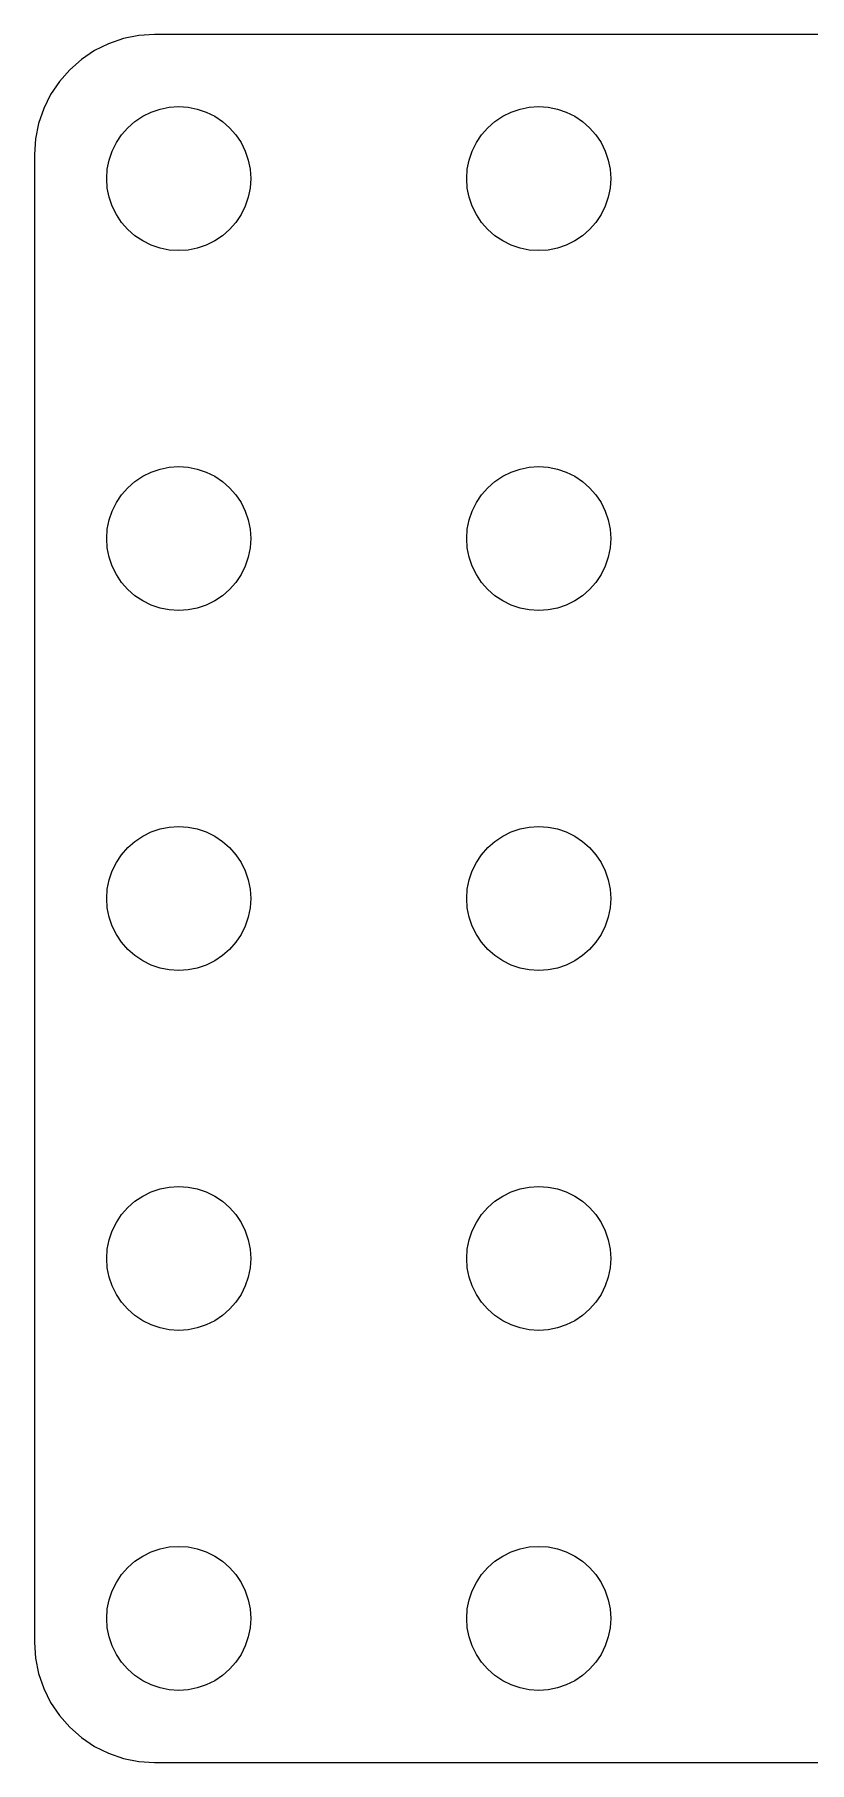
# Model space of a CAD drawing. Header units: metres. Extents: x -36 to 36, y -36 to 36.
# Drawn here: x -36 to -3.7, y -36 to 36 of the extents above; entities that cross this region are included whole.
import ezdxf

# ---------------------------------------------------------------- set-up
doc = ezdxf.new("R2010")
doc.units = ezdxf.units.M

msp = doc.modelspace()

# ---------------------------------------------------------------- linework, layer by layer
for p, q in [((-31.005, 36.005), (-31.6576, 35.9622)), ((31.005, 36.005), (-31.005, 36.005)), ((-33.505, 35.3351), (-34.0488, 34.9718)), ((-32.9184, 35.6244), (-33.505, 35.3351)), ((-32.2991, 35.8346), (-32.9184, 35.6244)), ((-31.6576, 35.9622), (-32.2991, 35.8346)), ((-34.0488, 34.9718), (-34.5405, 34.5405)), ((-34.9718, 34.0488), (-35.3351, 33.505)), ((-34.5405, 34.5405), (-34.9718, 34.0488)), ((-35.3351, 33.505), (-35.6244, 32.9184)), ((-35.6244, 32.9184), (-35.8346, 32.2991)), ((-31.8263, 32.3801), (-31.5, 32.5981)), ((-31.5, 32.5981), (-31.148, 32.7716)), ((-31.148, 32.7716), (-30.7764, 32.8978)), ((-30.7764, 32.8978), (-30.3916, 32.9743)), ((-30.3916, 32.9743), (-30, 33)), ((-30, 33), (-29.6084, 32.9743)), ((-29.6084, 32.9743), (-29.2235, 32.8978)), ((-29.2235, 32.8978), (-28.8519, 32.7716)), ((-28.8519, 32.7716), (-28.5, 32.5981)), ((-28.5, 32.5981), (-28.1737, 32.3801)), ((-16.8263, 32.3801), (-16.5, 32.5981)), ((-16.5, 32.5981), (-16.148, 32.7716)), ((-16.148, 32.7716), (-15.7764, 32.8978)), ((-15.7764, 32.8978), (-15.3916, 32.9743)), ((-15.3916, 32.9743), (-15, 33)), ((-15, 33), (-14.6084, 32.9743)), ((-14.6084, 32.9743), (-14.2235, 32.8978)), ((-14.2235, 32.8978), (-13.8519, 32.7716)), ((-13.8519, 32.7716), (-13.5, 32.5981)), ((-13.5, 32.5981), (-13.1737, 32.3801)), ((-35.8346, 32.2991), (-35.9622, 31.6576)), ((-32.5981, 31.5), (-32.3801, 31.8263)), ((-32.3801, 31.8263), (-32.1213, 32.1213)), ((-32.1213, 32.1213), (-31.8263, 32.3801)), ((-28.1737, 32.3801), (-27.8787, 32.1213)), ((-27.8787, 32.1213), (-27.6199, 31.8263)), ((-27.6199, 31.8263), (-27.4019, 31.5)), ((-17.5981, 31.5), (-17.3801, 31.8263)), ((-17.3801, 31.8263), (-17.1213, 32.1213)), ((-17.1213, 32.1213), (-16.8263, 32.3801)), ((-13.1737, 32.3801), (-12.8787, 32.1213)), ((-12.8787, 32.1213), (-12.6199, 31.8263)), ((-12.6199, 31.8263), (-12.4019, 31.5)), ((-35.9622, 31.6576), (-36.005, 31.005)), ((-36.005, 31.005), (-36.005, -31.005)), ((-32.8978, 30.7764), (-32.7716, 31.148)), ((-32.7716, 31.148), (-32.5981, 31.5)), ((-27.4019, 31.5), (-27.2283, 31.148)), ((-27.2283, 31.148), (-27.1022, 30.7764)), ((-17.8978, 30.7764), (-17.7716, 31.148)), ((-17.7716, 31.148), (-17.5981, 31.5)), ((-12.4019, 31.5), (-12.2283, 31.148)), ((-12.2283, 31.148), (-12.1022, 30.7764)), ((-33, 30), (-32.9743, 30.3916)), ((-32.9743, 30.3916), (-32.8978, 30.7764)), ((-27.1022, 30.7764), (-27.0257, 30.3916)), ((-27.0257, 30.3916), (-27, 30)), ((-18, 30), (-17.9743, 30.3916)), ((-17.9743, 30.3916), (-17.8978, 30.7764)), ((-12.1022, 30.7764), (-12.0257, 30.3916)), ((-12.0257, 30.3916), (-12, 30)), ((-32.9743, 29.6084), (-33, 30)), ((-32.8978, 29.2235), (-32.9743, 29.6084)), ((-27.0257, 29.6084), (-27.1022, 29.2235)), ((-27, 30), (-27.0257, 29.6084)), ((-17.9743, 29.6084), (-18, 30)), ((-17.8978, 29.2235), (-17.9743, 29.6084)), ((-12.0257, 29.6084), (-12.1022, 29.2235)), ((-12, 30), (-12.0257, 29.6084)), ((-32.7716, 28.8519), (-32.8978, 29.2235)), ((-32.5981, 28.5), (-32.7716, 28.8519)), ((-27.2283, 28.8519), (-27.4019, 28.5)), ((-27.1022, 29.2235), (-27.2283, 28.8519)), ((-17.7716, 28.8519), (-17.8978, 29.2235)), ((-17.5981, 28.5), (-17.7716, 28.8519)), ((-12.2283, 28.8519), (-12.4019, 28.5)), ((-12.1022, 29.2235), (-12.2283, 28.8519)), ((-32.3801, 28.1737), (-32.5981, 28.5)), ((-32.1213, 27.8787), (-32.3801, 28.1737)), ((-27.6199, 28.1737), (-27.8787, 27.8787)), ((-27.4019, 28.5), (-27.6199, 28.1737)), ((-17.3801, 28.1737), (-17.5981, 28.5)), ((-17.1213, 27.8787), (-17.3801, 28.1737)), ((-12.6199, 28.1737), (-12.8787, 27.8787)), ((-12.4019, 28.5), (-12.6199, 28.1737)), ((-31.8263, 27.6199), (-32.1213, 27.8787)), ((-31.5, 27.4019), (-31.8263, 27.6199)), ((-31.148, 27.2283), (-31.5, 27.4019)), ((-28.5, 27.4019), (-28.8519, 27.2283)), ((-28.1737, 27.6199), (-28.5, 27.4019)), ((-27.8787, 27.8787), (-28.1737, 27.6199)), ((-16.8263, 27.6199), (-17.1213, 27.8787)), ((-16.5, 27.4019), (-16.8263, 27.6199)), ((-16.148, 27.2283), (-16.5, 27.4019)), ((-13.5, 27.4019), (-13.8519, 27.2283)), ((-13.1737, 27.6199), (-13.5, 27.4019)), ((-12.8787, 27.8787), (-13.1737, 27.6199)), ((-30.7764, 27.1022), (-31.148, 27.2283)), ((-30.3916, 27.0257), (-30.7764, 27.1022)), ((-30, 27), (-30.3916, 27.0257)), ((-29.6084, 27.0257), (-30, 27)), ((-29.2235, 27.1022), (-29.6084, 27.0257)), ((-28.8519, 27.2283), (-29.2235, 27.1022)), ((-15.7764, 27.1022), (-16.148, 27.2283)), ((-15.3916, 27.0257), (-15.7764, 27.1022)), ((-15, 27), (-15.3916, 27.0257)), ((-14.6084, 27.0257), (-15, 27)), ((-14.2235, 27.1022), (-14.6084, 27.0257)), ((-13.8519, 27.2283), (-14.2235, 27.1022)), ((-32.1213, 17.1213), (-31.8263, 17.3801)), ((-31.8263, 17.3801), (-31.5, 17.5981)), ((-31.5, 17.5981), (-31.148, 17.7716)), ((-31.148, 17.7716), (-30.7764, 17.8978)), ((-30.7764, 17.8978), (-30.3916, 17.9743)), ((-30.3916, 17.9743), (-30, 18)), ((-30, 18), (-29.6084, 17.9743)), ((-29.6084, 17.9743), (-29.2235, 17.8978)), ((-29.2235, 17.8978), (-28.8519, 17.7716)), ((-28.8519, 17.7716), (-28.5, 17.5981)), ((-28.5, 17.5981), (-28.1737, 17.3801)), ((-28.1737, 17.3801), (-27.8787, 17.1213)), ((-17.1213, 17.1213), (-16.8263, 17.3801)), ((-16.8263, 17.3801), (-16.5, 17.5981)), ((-16.5, 17.5981), (-16.148, 17.7716)), ((-16.148, 17.7716), (-15.7764, 17.8978)), ((-15.7764, 17.8978), (-15.3916, 17.9743)), ((-15.3916, 17.9743), (-15, 18)), ((-15, 18), (-14.6084, 17.9743)), ((-14.6084, 17.9743), (-14.2235, 17.8978)), ((-14.2235, 17.8978), (-13.8519, 17.7716)), ((-13.8519, 17.7716), (-13.5, 17.5981)), ((-13.5, 17.5981), (-13.1737, 17.3801)), ((-13.1737, 17.3801), (-12.8787, 17.1213)), ((-32.5981, 16.5), (-32.3801, 16.8263)), ((-32.3801, 16.8263), (-32.1213, 17.1213)), ((-27.8787, 17.1213), (-27.6199, 16.8263)), ((-27.6199, 16.8263), (-27.4019, 16.5)), ((-17.5981, 16.5), (-17.3801, 16.8263)), ((-17.3801, 16.8263), (-17.1213, 17.1213)), ((-12.8787, 17.1213), (-12.6199, 16.8263)), ((-12.6199, 16.8263), (-12.4019, 16.5)), ((-32.8978, 15.7764), (-32.7716, 16.148)), ((-32.7716, 16.148), (-32.5981, 16.5)), ((-27.4019, 16.5), (-27.2283, 16.148)), ((-27.2283, 16.148), (-27.1022, 15.7764)), ((-17.8978, 15.7764), (-17.7716, 16.148)), ((-17.7716, 16.148), (-17.5981, 16.5)), ((-12.4019, 16.5), (-12.2283, 16.148)), ((-12.2283, 16.148), (-12.1022, 15.7764)), ((-33, 15), (-32.9743, 15.3916)), ((-32.9743, 15.3916), (-32.8978, 15.7764)), ((-27.1022, 15.7764), (-27.0257, 15.3916)), ((-27.0257, 15.3916), (-27, 15)), ((-18, 15), (-17.9743, 15.3916)), ((-17.9743, 15.3916), (-17.8978, 15.7764)), ((-12.1022, 15.7764), (-12.0257, 15.3916)), ((-12.0257, 15.3916), (-12, 15)), ((-32.9743, 14.6084), (-33, 15)), ((-32.8978, 14.2235), (-32.9743, 14.6084)), ((-27.0257, 14.6084), (-27.1022, 14.2235)), ((-27, 15), (-27.0257, 14.6084)), ((-17.9743, 14.6084), (-18, 15)), ((-17.8978, 14.2235), (-17.9743, 14.6084)), ((-12.0257, 14.6084), (-12.1022, 14.2235)), ((-12, 15), (-12.0257, 14.6084)), ((-32.7716, 13.8519), (-32.8978, 14.2235)), ((-32.5981, 13.5), (-32.7716, 13.8519)), ((-27.2283, 13.8519), (-27.4019, 13.5)), ((-27.1022, 14.2235), (-27.2283, 13.8519)), ((-17.7716, 13.8519), (-17.8978, 14.2235)), ((-17.5981, 13.5), (-17.7716, 13.8519)), ((-12.2283, 13.8519), (-12.4019, 13.5)), ((-12.1022, 14.2235), (-12.2283, 13.8519)), ((-32.3801, 13.1737), (-32.5981, 13.5)), ((-32.1213, 12.8787), (-32.3801, 13.1737)), ((-27.6199, 13.1737), (-27.8787, 12.8787)), ((-27.4019, 13.5), (-27.6199, 13.1737)), ((-17.3801, 13.1737), (-17.5981, 13.5)), ((-17.1213, 12.8787), (-17.3801, 13.1737)), ((-12.6199, 13.1737), (-12.8787, 12.8787)), ((-12.4019, 13.5), (-12.6199, 13.1737)), ((-31.8263, 12.6199), (-32.1213, 12.8787)), ((-31.5, 12.4019), (-31.8263, 12.6199)), ((-31.148, 12.2283), (-31.5, 12.4019)), ((-28.5, 12.4019), (-28.8519, 12.2283)), ((-28.1737, 12.6199), (-28.5, 12.4019)), ((-27.8787, 12.8787), (-28.1737, 12.6199)), ((-16.8263, 12.6199), (-17.1213, 12.8787)), ((-16.5, 12.4019), (-16.8263, 12.6199)), ((-16.148, 12.2283), (-16.5, 12.4019)), ((-13.5, 12.4019), (-13.8519, 12.2283)), ((-13.1737, 12.6199), (-13.5, 12.4019)), ((-12.8787, 12.8787), (-13.1737, 12.6199)), ((-30.7764, 12.1022), (-31.148, 12.2283)), ((-30.3916, 12.0257), (-30.7764, 12.1022)), ((-30, 12), (-30.3916, 12.0257)), ((-29.6084, 12.0257), (-30, 12)), ((-29.2235, 12.1022), (-29.6084, 12.0257)), ((-28.8519, 12.2283), (-29.2235, 12.1022)), ((-15.7764, 12.1022), (-16.148, 12.2283)), ((-15.3916, 12.0257), (-15.7764, 12.1022)), ((-15, 12), (-15.3916, 12.0257)), ((-14.6084, 12.0257), (-15, 12)), ((-14.2235, 12.1022), (-14.6084, 12.0257)), ((-13.8519, 12.2283), (-14.2235, 12.1022)), ((-31.148, 2.77164), (-30.7764, 2.89777)), ((-30.7764, 2.89777), (-30.3916, 2.97432)), ((-30.3916, 2.97432), (-30, 3)), ((-30, 3), (-29.6084, 2.97432)), ((-29.6084, 2.97432), (-29.2235, 2.89777)), ((-29.2235, 2.89777), (-28.8519, 2.77164)), ((-16.148, 2.77164), (-15.7764, 2.89777)), ((-15.7764, 2.89777), (-15.3916, 2.97432)), ((-15.3916, 2.97432), (-15, 3)), ((-15, 3), (-14.6084, 2.97432)), ((-14.6084, 2.97432), (-14.2235, 2.89777)), ((-14.2235, 2.89777), (-13.8519, 2.77164)), ((-32.1213, 2.12131), (-31.8263, 2.38005)), ((-31.8263, 2.38005), (-31.5, 2.59807)), ((-31.5, 2.59807), (-31.148, 2.77164)), ((-28.8519, 2.77164), (-28.5, 2.59807)), ((-28.5, 2.59807), (-28.1737, 2.38005)), ((-28.1737, 2.38005), (-27.8787, 2.12131)), ((-17.1213, 2.12131), (-16.8263, 2.38005)), ((-16.8263, 2.38005), (-16.5, 2.59807)), ((-16.5, 2.59807), (-16.148, 2.77164)), ((-13.8519, 2.77164), (-13.5, 2.59807)), ((-13.5, 2.59807), (-13.1737, 2.38005)), ((-13.1737, 2.38005), (-12.8787, 2.12131)), ((-32.7716, 1.14804), (-32.5981, 1.5)), ((-32.5981, 1.5), (-32.3801, 1.82628)), ((-32.3801, 1.82628), (-32.1213, 2.12131)), ((-27.8787, 2.12131), (-27.6199, 1.82628)), ((-27.6199, 1.82628), (-27.4019, 1.5)), ((-27.4019, 1.5), (-27.2283, 1.14804)), ((-17.7716, 1.14804), (-17.5981, 1.5)), ((-17.5981, 1.5), (-17.3801, 1.82628)), ((-17.3801, 1.82628), (-17.1213, 2.12131)), ((-12.8787, 2.12131), (-12.6199, 1.82628)), ((-12.6199, 1.82628), (-12.4019, 1.5)), ((-12.4019, 1.5), (-12.2283, 1.14804)), ((-32.9743, 0.391571), (-32.8978, 0.776443)), ((-32.8978, 0.776443), (-32.7716, 1.14804)), ((-27.2283, 1.14804), (-27.1022, 0.776443)), ((-27.1022, 0.776443), (-27.0257, 0.391571)), ((-17.9743, 0.391571), (-17.8978, 0.776443)), ((-17.8978, 0.776443), (-17.7716, 1.14804)), ((-12.2283, 1.14804), (-12.1022, 0.776443)), ((-12.1022, 0.776443), (-12.0257, 0.391571)), ((-33, 0), (-32.9743, 0.391571)), ((-32.9743, -0.391571), (-33, 0)), ((-27.0257, 0.391571), (-27, 0)), ((-27, 0), (-27.0257, -0.391571)), ((-18, 0), (-17.9743, 0.391571)), ((-17.9743, -0.391571), (-18, 0)), ((-12.0257, 0.391571), (-12, 0)), ((-12, 0), (-12.0257, -0.391571)), ((-32.8978, -0.776443), (-32.9743, -0.391571)), ((-27.0257, -0.391571), (-27.1022, -0.776443)), ((-17.8978, -0.776443), (-17.9743, -0.391571)), ((-12.0257, -0.391571), (-12.1022, -0.776443)), ((-32.7716, -1.14804), (-32.8978, -0.776443)), ((-32.5981, -1.5), (-32.7716, -1.14804)), ((-27.2283, -1.14804), (-27.4019, -1.5)), ((-27.1022, -0.776443), (-27.2283, -1.14804)), ((-17.7716, -1.14804), (-17.8978, -0.776443)), ((-17.5981, -1.5), (-17.7716, -1.14804)), ((-12.2283, -1.14804), (-12.4019, -1.5)), ((-12.1022, -0.776443), (-12.2283, -1.14804)), ((-32.3801, -1.82628), (-32.5981, -1.5)), ((-32.1213, -2.12131), (-32.3801, -1.82628)), ((-31.8263, -2.38005), (-32.1213, -2.12131)), ((-27.8787, -2.12131), (-28.1737, -2.38005)), ((-27.6199, -1.82628), (-27.8787, -2.12131)), ((-27.4019, -1.5), (-27.6199, -1.82628)), ((-17.3801, -1.82628), (-17.5981, -1.5)), ((-17.1213, -2.12131), (-17.3801, -1.82628)), ((-16.8263, -2.38005), (-17.1213, -2.12131)), ((-12.8787, -2.12131), (-13.1737, -2.38005)), ((-12.6199, -1.82628), (-12.8787, -2.12131)), ((-12.4019, -1.5), (-12.6199, -1.82628)), ((-31.5, -2.59807), (-31.8263, -2.38005)), ((-31.148, -2.77164), (-31.5, -2.59807)), ((-30.7764, -2.89777), (-31.148, -2.77164)), ((-28.8519, -2.77164), (-29.2235, -2.89777)), ((-28.5, -2.59807), (-28.8519, -2.77164)), ((-28.1737, -2.38005), (-28.5, -2.59807)), ((-16.5, -2.59807), (-16.8263, -2.38005)), ((-16.148, -2.77164), (-16.5, -2.59807)), ((-15.7764, -2.89777), (-16.148, -2.77164)), ((-13.8519, -2.77164), (-14.2235, -2.89777)), ((-13.5, -2.59807), (-13.8519, -2.77164)), ((-13.1737, -2.38005), (-13.5, -2.59807)), ((-30.3916, -2.97432), (-30.7764, -2.89777)), ((-30, -3), (-30.3916, -2.97432)), ((-29.6084, -2.97432), (-30, -3)), ((-29.2235, -2.89777), (-29.6084, -2.97432)), ((-15.3916, -2.97432), (-15.7764, -2.89777)), ((-15, -3), (-15.3916, -2.97432)), ((-14.6084, -2.97432), (-15, -3)), ((-14.2235, -2.89777), (-14.6084, -2.97432)), ((-31.5, -12.4019), (-31.148, -12.2283)), ((-31.148, -12.2283), (-30.7764, -12.1022)), ((-30.7764, -12.1022), (-30.3916, -12.0257)), ((-30.3916, -12.0257), (-30, -12)), ((-30, -12), (-29.6084, -12.0257)), ((-29.6084, -12.0257), (-29.2235, -12.1022)), ((-29.2235, -12.1022), (-28.8519, -12.2283)), ((-28.8519, -12.2283), (-28.5, -12.4019)), ((-16.5, -12.4019), (-16.148, -12.2283)), ((-16.148, -12.2283), (-15.7764, -12.1022)), ((-15.7764, -12.1022), (-15.3916, -12.0257)), ((-15.3916, -12.0257), (-15, -12)), ((-15, -12), (-14.6084, -12.0257)), ((-14.6084, -12.0257), (-14.2235, -12.1022)), ((-14.2235, -12.1022), (-13.8519, -12.2283)), ((-13.8519, -12.2283), (-13.5, -12.4019)), ((-32.3801, -13.1737), (-32.1213, -12.8787)), ((-32.1213, -12.8787), (-31.8263, -12.6199)), ((-31.8263, -12.6199), (-31.5, -12.4019)), ((-28.5, -12.4019), (-28.1737, -12.6199)), ((-28.1737, -12.6199), (-27.8787, -12.8787)), ((-27.8787, -12.8787), (-27.6199, -13.1737)), ((-17.3801, -13.1737), (-17.1213, -12.8787)), ((-17.1213, -12.8787), (-16.8263, -12.6199)), ((-16.8263, -12.6199), (-16.5, -12.4019)), ((-13.5, -12.4019), (-13.1737, -12.6199)), ((-13.1737, -12.6199), (-12.8787, -12.8787)), ((-12.8787, -12.8787), (-12.6199, -13.1737)), ((-32.7716, -13.8519), (-32.5981, -13.5)), ((-32.5981, -13.5), (-32.3801, -13.1737)), ((-27.6199, -13.1737), (-27.4019, -13.5)), ((-27.4019, -13.5), (-27.2283, -13.8519)), ((-17.7716, -13.8519), (-17.5981, -13.5)), ((-17.5981, -13.5), (-17.3801, -13.1737)), ((-12.6199, -13.1737), (-12.4019, -13.5)), ((-12.4019, -13.5), (-12.2283, -13.8519)), ((-32.9743, -14.6084), (-32.8978, -14.2235)), ((-32.8978, -14.2235), (-32.7716, -13.8519)), ((-27.2283, -13.8519), (-27.1022, -14.2235)), ((-27.1022, -14.2235), (-27.0257, -14.6084)), ((-17.9743, -14.6084), (-17.8978, -14.2235)), ((-17.8978, -14.2235), (-17.7716, -13.8519)), ((-12.2283, -13.8519), (-12.1022, -14.2235)), ((-12.1022, -14.2235), (-12.0257, -14.6084)), ((-33, -15), (-32.9743, -14.6084)), ((-32.9743, -15.3916), (-33, -15)), ((-27.0257, -14.6084), (-27, -15)), ((-27, -15), (-27.0257, -15.3916)), ((-18, -15), (-17.9743, -14.6084)), ((-17.9743, -15.3916), (-18, -15)), ((-12.0257, -14.6084), (-12, -15)), ((-12, -15), (-12.0257, -15.3916)), ((-32.8978, -15.7764), (-32.9743, -15.3916)), ((-32.7716, -16.148), (-32.8978, -15.7764)), ((-27.1022, -15.7764), (-27.2283, -16.148)), ((-27.0257, -15.3916), (-27.1022, -15.7764)), ((-17.8978, -15.7764), (-17.9743, -15.3916)), ((-17.7716, -16.148), (-17.8978, -15.7764)), ((-12.1022, -15.7764), (-12.2283, -16.148)), ((-12.0257, -15.3916), (-12.1022, -15.7764)), ((-32.5981, -16.5), (-32.7716, -16.148)), ((-32.3801, -16.8263), (-32.5981, -16.5)), ((-27.4019, -16.5), (-27.6199, -16.8263)), ((-27.2283, -16.148), (-27.4019, -16.5)), ((-17.5981, -16.5), (-17.7716, -16.148)), ((-17.3801, -16.8263), (-17.5981, -16.5)), ((-12.4019, -16.5), (-12.6199, -16.8263)), ((-12.2283, -16.148), (-12.4019, -16.5)), ((-32.1213, -17.1213), (-32.3801, -16.8263)), ((-31.8263, -17.3801), (-32.1213, -17.1213)), ((-27.8787, -17.1213), (-28.1737, -17.3801)), ((-27.6199, -16.8263), (-27.8787, -17.1213)), ((-17.1213, -17.1213), (-17.3801, -16.8263)), ((-16.8263, -17.3801), (-17.1213, -17.1213)), ((-12.8787, -17.1213), (-13.1737, -17.3801)), ((-12.6199, -16.8263), (-12.8787, -17.1213)), ((-31.5, -17.5981), (-31.8263, -17.3801)), ((-31.148, -17.7716), (-31.5, -17.5981)), ((-30.7764, -17.8978), (-31.148, -17.7716)), ((-30.3916, -17.9743), (-30.7764, -17.8978)), ((-30, -18), (-30.3916, -17.9743)), ((-29.6084, -17.9743), (-30, -18)), ((-29.2235, -17.8978), (-29.6084, -17.9743)), ((-28.8519, -17.7716), (-29.2235, -17.8978)), ((-28.5, -17.5981), (-28.8519, -17.7716)), ((-28.1737, -17.3801), (-28.5, -17.5981)), ((-16.5, -17.5981), (-16.8263, -17.3801)), ((-16.148, -17.7716), (-16.5, -17.5981)), ((-15.7764, -17.8978), (-16.148, -17.7716)), ((-15.3916, -17.9743), (-15.7764, -17.8978)), ((-15, -18), (-15.3916, -17.9743)), ((-14.6084, -17.9743), (-15, -18)), ((-14.2235, -17.8978), (-14.6084, -17.9743)), ((-13.8519, -17.7716), (-14.2235, -17.8978)), ((-13.5, -17.5981), (-13.8519, -17.7716)), ((-13.1737, -17.3801), (-13.5, -17.5981)), ((-31.5, -27.4019), (-31.148, -27.2283)), ((-31.148, -27.2283), (-30.7764, -27.1022)), ((-30.7764, -27.1022), (-30.3916, -27.0257)), ((-30.3916, -27.0257), (-30, -27)), ((-30, -27), (-29.6084, -27.0257)), ((-29.6084, -27.0257), (-29.2235, -27.1022)), ((-29.2235, -27.1022), (-28.8519, -27.2283)), ((-28.8519, -27.2283), (-28.5, -27.4019)), ((-16.5, -27.4019), (-16.148, -27.2283)), ((-16.148, -27.2283), (-15.7764, -27.1022)), ((-15.7764, -27.1022), (-15.3916, -27.0257)), ((-15.3916, -27.0257), (-15, -27)), ((-15, -27), (-14.6084, -27.0257)), ((-14.6084, -27.0257), (-14.2235, -27.1022)), ((-14.2235, -27.1022), (-13.8519, -27.2283)), ((-13.8519, -27.2283), (-13.5, -27.4019)), ((-32.3801, -28.1737), (-32.1213, -27.8787)), ((-32.1213, -27.8787), (-31.8263, -27.6199)), ((-31.8263, -27.6199), (-31.5, -27.4019)), ((-28.5, -27.4019), (-28.1737, -27.6199)), ((-28.1737, -27.6199), (-27.8787, -27.8787)), ((-27.8787, -27.8787), (-27.6199, -28.1737)), ((-17.3801, -28.1737), (-17.1213, -27.8787)), ((-17.1213, -27.8787), (-16.8263, -27.6199)), ((-16.8263, -27.6199), (-16.5, -27.4019)), ((-13.5, -27.4019), (-13.1737, -27.6199)), ((-13.1737, -27.6199), (-12.8787, -27.8787)), ((-12.8787, -27.8787), (-12.6199, -28.1737)), ((-32.7716, -28.8519), (-32.5981, -28.5)), ((-32.5981, -28.5), (-32.3801, -28.1737)), ((-27.6199, -28.1737), (-27.4019, -28.5)), ((-27.4019, -28.5), (-27.2283, -28.8519)), ((-17.7716, -28.8519), (-17.5981, -28.5)), ((-17.5981, -28.5), (-17.3801, -28.1737)), ((-12.6199, -28.1737), (-12.4019, -28.5)), ((-12.4019, -28.5), (-12.2283, -28.8519)), ((-32.9743, -29.6084), (-32.8978, -29.2235)), ((-32.8978, -29.2235), (-32.7716, -28.8519)), ((-27.2283, -28.8519), (-27.1022, -29.2235)), ((-27.1022, -29.2235), (-27.0257, -29.6084)), ((-17.9743, -29.6084), (-17.8978, -29.2235)), ((-17.8978, -29.2235), (-17.7716, -28.8519)), ((-12.2283, -28.8519), (-12.1022, -29.2235)), ((-12.1022, -29.2235), (-12.0257, -29.6084)), ((-33, -30), (-32.9743, -29.6084)), ((-32.9743, -30.3916), (-33, -30)), ((-27.0257, -29.6084), (-27, -30)), ((-27, -30), (-27.0257, -30.3916)), ((-18, -30), (-17.9743, -29.6084)), ((-17.9743, -30.3916), (-18, -30)), ((-12.0257, -29.6084), (-12, -30)), ((-12, -30), (-12.0257, -30.3916)), ((-32.8978, -30.7764), (-32.9743, -30.3916)), ((-32.7716, -31.148), (-32.8978, -30.7764)), ((-27.1022, -30.7764), (-27.2283, -31.148)), ((-27.0257, -30.3916), (-27.1022, -30.7764)), ((-17.8978, -30.7764), (-17.9743, -30.3916)), ((-17.7716, -31.148), (-17.8978, -30.7764)), ((-12.1022, -30.7764), (-12.2283, -31.148)), ((-12.0257, -30.3916), (-12.1022, -30.7764)), ((-36.005, -31.005), (-35.9622, -31.6576)), ((-35.9622, -31.6576), (-35.8346, -32.2991)), ((-32.5981, -31.5), (-32.7716, -31.148)), ((-32.3801, -31.8263), (-32.5981, -31.5)), ((-27.4019, -31.5), (-27.6199, -31.8263)), ((-27.2283, -31.148), (-27.4019, -31.5)), ((-17.5981, -31.5), (-17.7716, -31.148)), ((-17.3801, -31.8263), (-17.5981, -31.5)), ((-12.4019, -31.5), (-12.6199, -31.8263)), ((-12.2283, -31.148), (-12.4019, -31.5)), ((-35.8346, -32.2991), (-35.6244, -32.9184)), ((-32.1213, -32.1213), (-32.3801, -31.8263)), ((-31.8263, -32.3801), (-32.1213, -32.1213)), ((-31.5, -32.5981), (-31.8263, -32.3801)), ((-28.1737, -32.3801), (-28.5, -32.5981)), ((-27.8787, -32.1213), (-28.1737, -32.3801)), ((-27.6199, -31.8263), (-27.8787, -32.1213)), ((-17.1213, -32.1213), (-17.3801, -31.8263)), ((-16.8263, -32.3801), (-17.1213, -32.1213)), ((-16.5, -32.5981), (-16.8263, -32.3801)), ((-13.1737, -32.3801), (-13.5, -32.5981)), ((-12.8787, -32.1213), (-13.1737, -32.3801)), ((-12.6199, -31.8263), (-12.8787, -32.1213)), ((-35.6244, -32.9184), (-35.3351, -33.505)), ((-31.148, -32.7716), (-31.5, -32.5981)), ((-30.7764, -32.8978), (-31.148, -32.7716)), ((-30.3916, -32.9743), (-30.7764, -32.8978)), ((-30, -33), (-30.3916, -32.9743)), ((-29.6084, -32.9743), (-30, -33)), ((-29.2235, -32.8978), (-29.6084, -32.9743)), ((-28.8519, -32.7716), (-29.2235, -32.8978)), ((-28.5, -32.5981), (-28.8519, -32.7716)), ((-16.148, -32.7716), (-16.5, -32.5981)), ((-15.7764, -32.8978), (-16.148, -32.7716)), ((-15.3916, -32.9743), (-15.7764, -32.8978)), ((-15, -33), (-15.3916, -32.9743)), ((-14.6084, -32.9743), (-15, -33)), ((-14.2235, -32.8978), (-14.6084, -32.9743)), ((-13.8519, -32.7716), (-14.2235, -32.8978)), ((-13.5, -32.5981), (-13.8519, -32.7716)), ((-35.3351, -33.505), (-34.9718, -34.0488)), ((-34.9718, -34.0488), (-34.5405, -34.5405)), ((-34.5405, -34.5405), (-34.0488, -34.9718)), ((-34.0488, -34.9718), (-33.505, -35.3351)), ((-33.505, -35.3351), (-32.9184, -35.6244)), ((-32.9184, -35.6244), (-32.2991, -35.8346)), ((-32.2991, -35.8346), (-31.6576, -35.9622)), ((-31.6576, -35.9622), (-31.005, -36.005)), ((-31.005, -36.005), (31.005, -36.005))]:
    msp.add_line(p, q)

doc.saveas('drawing.dxf')
